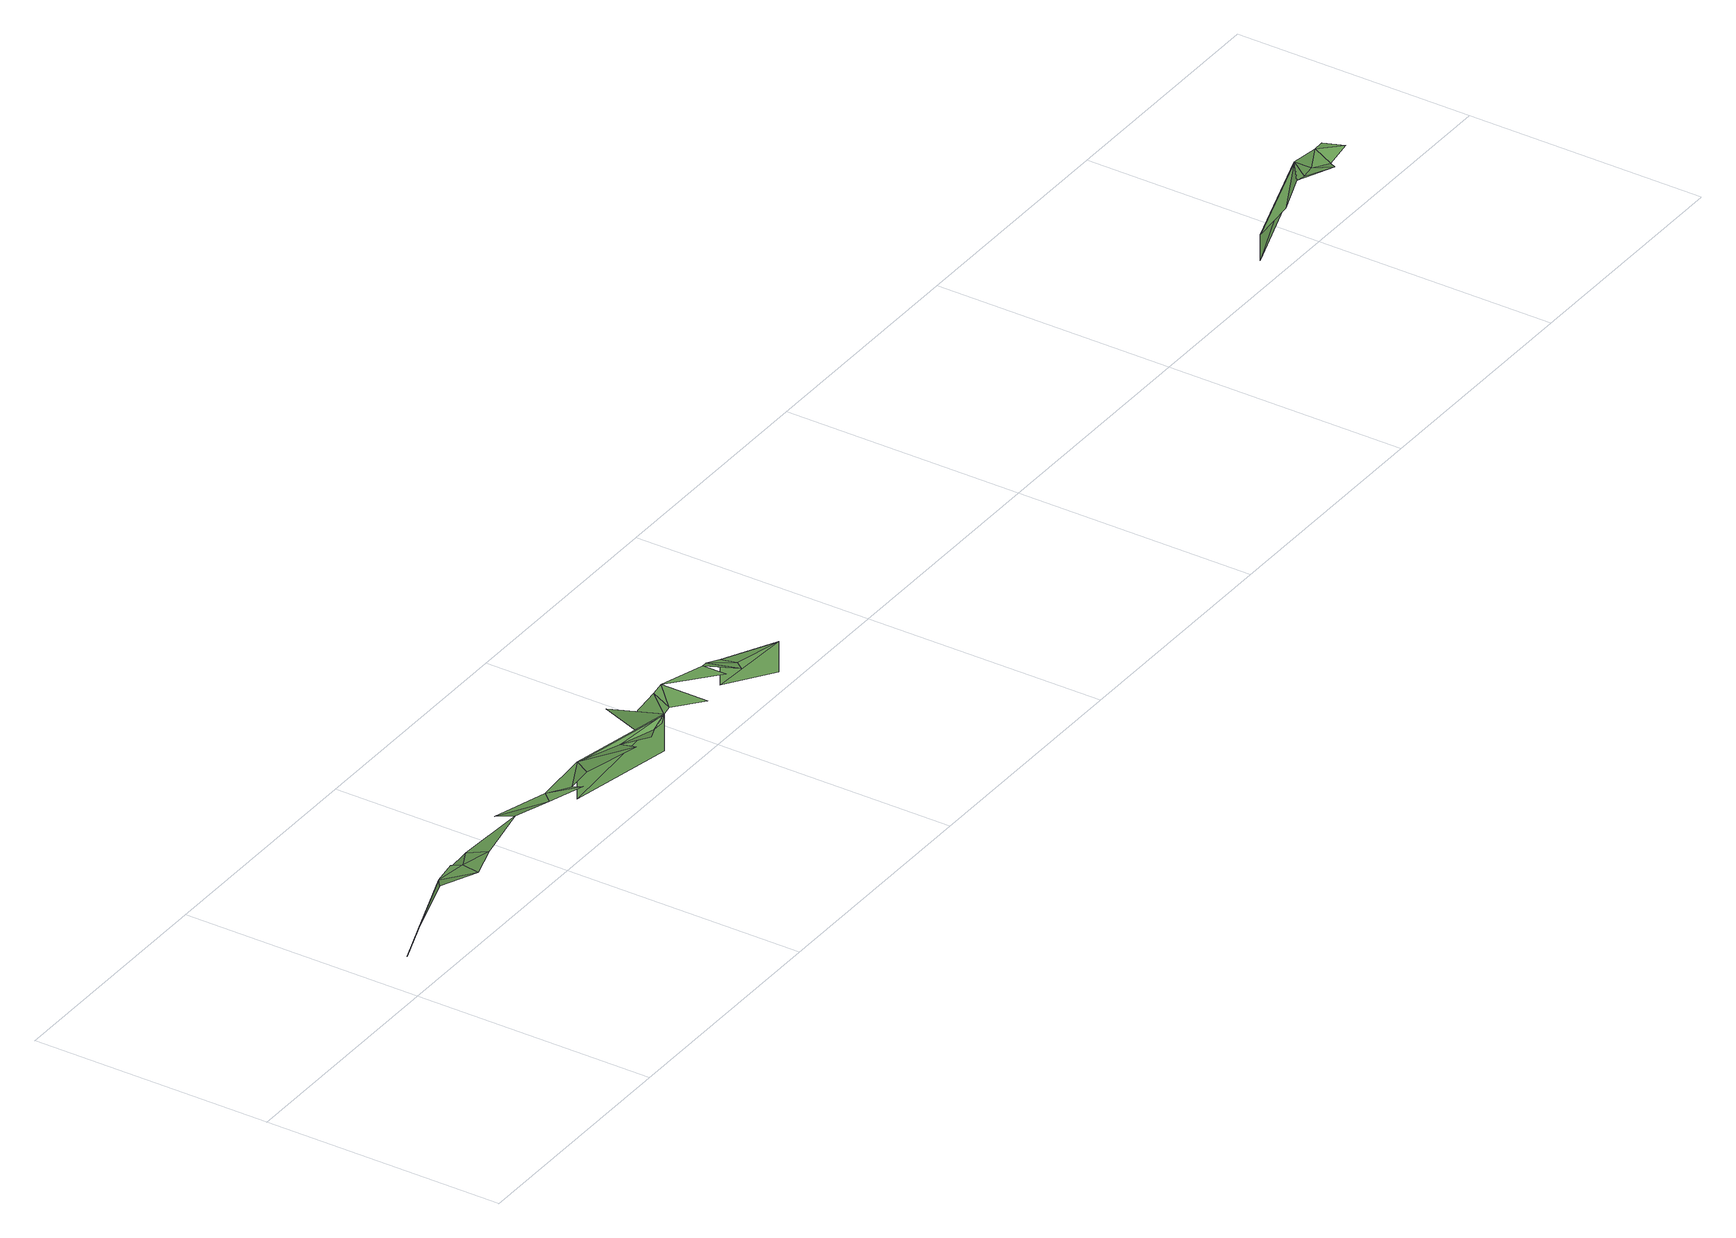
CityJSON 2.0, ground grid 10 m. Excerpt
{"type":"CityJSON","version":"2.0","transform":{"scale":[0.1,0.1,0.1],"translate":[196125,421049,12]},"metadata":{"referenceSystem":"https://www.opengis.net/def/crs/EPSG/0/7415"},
"CityObjects":{
"plantcover1":{"type":"PlantCover","attributes":{"3df_class":"Forest","bgt_fysiekvoorkomen":"groenvoorziening","bgt_status":"bestaand","identificatienamespace":"NL.IMGeo","begroeidterreindeeloptalud":"true","plus_fysiekvoorkomen":"gras- en kruidachtigen","relatievehoogteligging":0,"aantal_punten":0},"geometry":[{"type":"MultiSurface","lod":"1","boundaries":[[[0,1,2]],[[2,1,3]],[[2,3,4]],[[2,4,5]],[[2,5,6]],[[5,4,7]],[[6,5,8]],[[5,9,8]],[[5,7,9]],[[10,9,7]],[[11,10,12]],[[12,13,11]],[[13,12,14]],[[14,15,13]],[[13,15,16]],[[16,15,17]],[[17,18,16]],[[18,19,16]],[[20,16,21]],[[19,21,16]],[[22,23,19]],[[20,21,24]],[[23,21,19]],[[21,23,25]],[[24,21,26]],[[27,28,21]],[[21,28,29]],[[27,30,31]],[[27,31,28]],[[32,31,33]],[[32,34,35]],[[35,34,36]],[[36,37,35]],[[36,38,37]],[[39,37,38]],[[39,38,40]],[[41,42,43]],[[42,44,43]],[[41,43,45]],[[44,46,43]],[[46,47,48]],[[47,49,48]],[[46,48,43]],[[49,47,50]],[[49,43,48]],[[50,51,49]],[[49,51,43]],[[52,51,50]],[[52,53,51]]]}]}
},
"vertices":[
[1,5,17],[13,8,21],[50,23,17],[43,18,20],[53,8,24],[58,18,21],[58,23,19],[68,13,23],[59,24,17],[68,23,19],[93,18,23],[98,30,16],[108,13,23],[113,18,22],[123,8,23],[123,13,21],[142,23,18],[133,13,22],[158,8,21],[163,18,16],[142,23,2],[186,14,18],[168,8,20],[178,13,16],[186,14,2],[183,13,16],[189,41,9],[188,13,20],[193,23,20],[188,28,12],[198,3,21],[198,23,21],[218,18,20],[218,8,20],[228,8,17],[228,23,14],[233,13,15],[234,21,13],[253,8,15],[234,21,2],[253,8,2],[578,11,2],[578,11,13],[627,28,12],[598,13,13],[627,28,2],[613,18,15],[623,8,19],[618,18,14],[623,18,15],[628,13,16],[633,23,16],[641,15,16],[639,24,15]
]}
